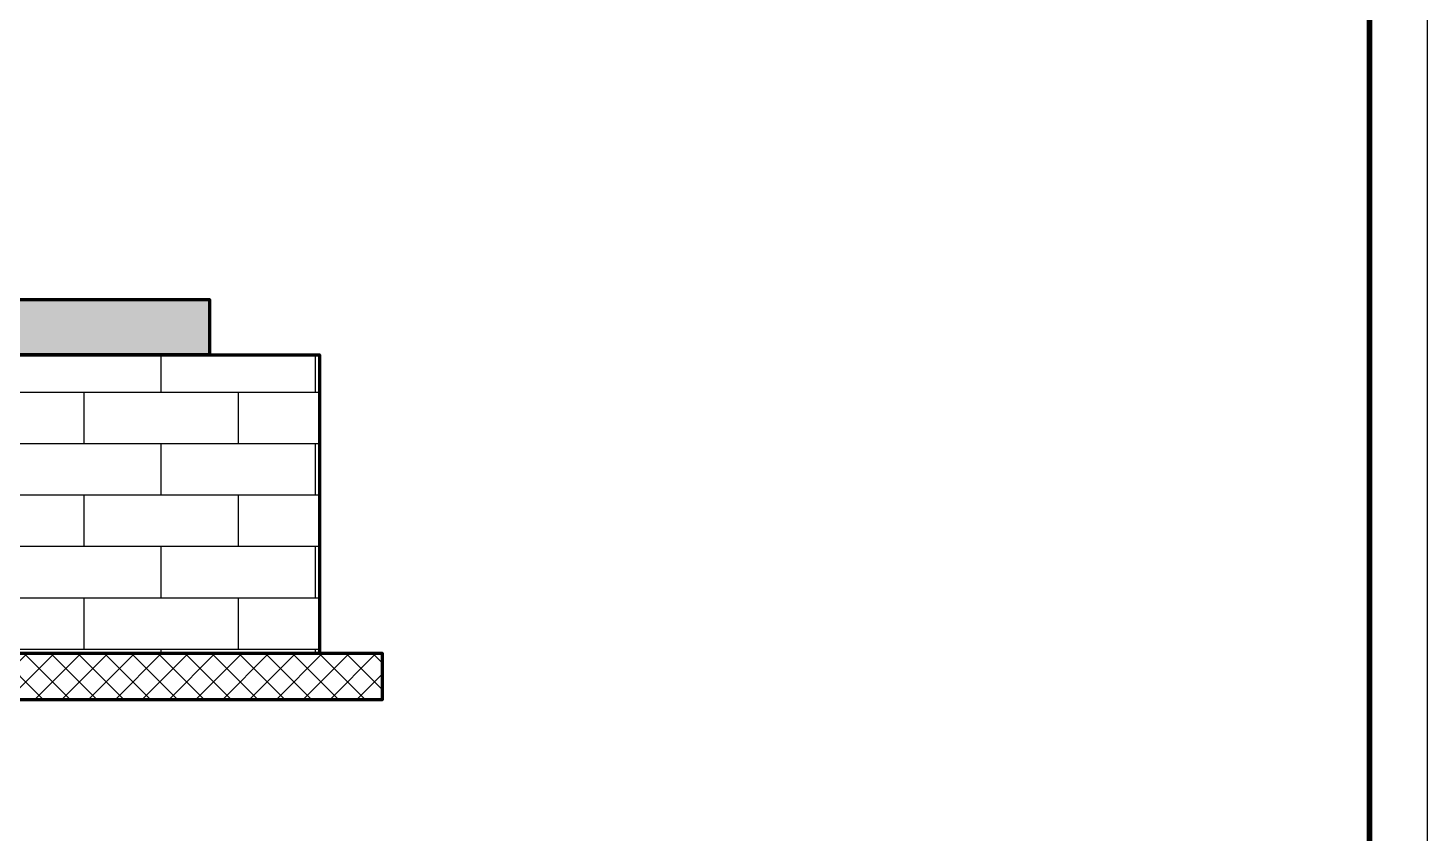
# Model space of a CAD drawing. Header units: millimetres. Extents: x 1601 to 15402, y -324 to 12625.
# Drawn here: x 8347.7 to 8469.5, y 1372.4 to 1442.5 of the extents above; entities that cross this region are included whole.
import ezdxf

# ---------------------------------------------------------------- set-up
doc = ezdxf.new("R2010")
doc.units = ezdxf.units.MM

msp = doc.modelspace()

# ---------------------------------------------------------------- hatches: boundary and pattern name
h = msp.add_hatch()
h.set_pattern_fill('ANSI36', scale=0.57)
h.set_pattern_definition([(45, (-15.995, -543.004), (0.95976487, 3.51913787), [4.524375, -0.904875, 0, -0.904875])])
h.paths.add_polyline_path([(8122.5675, 1423.664), (8076.5675, 1423.664), (8002.9675, 1423.664), (8002.9675, 1418.864), (8122.5675, 1418.864)])
h.paths.add_polyline_path([(8150.1675, 1428.464), (8076.5675, 1428.464), (8076.5675, 1423.664), (8150.1675, 1423.664)])
h.paths.add_polyline_path([(8223.7675, 1428.464), (8150.1675, 1428.464), (8150.1675, 1423.664), (8180.4525, 1423.664), (8223.7675, 1423.664)])
h.paths.add_polyline_path([(8300.0525, 1423.664), (8180.4525, 1423.664), (8180.4525, 1418.864), (8289.9009, 1418.864), (8300.0525, 1418.864)])
h.paths.add_polyline_path([(8297.3675, 1428.464), (8223.7675, 1428.464), (8223.7675, 1423.664), (8297.3675, 1423.664)])
h.paths.add_polyline_path([(8363.5009, 1418.864), (8289.9009, 1418.864), (8289.9009, 1414.064), (8363.5009, 1414.064)])
h = msp.add_hatch()
h.set_pattern_fill('AR-BRSTD', scale=0.066)
h.set_pattern_definition([(0, (-15.995, -543.004), (0, 4.4709588), []), (90, (-15.995, -543.004), (-6.7056, 4.470959), [4.470959, -4.470959])])
h.paths.add_polyline_path([(7993.2267, 1388.064), (7993.2267, 1414.064), (7935.8587, 1414.064), (7935.8587, 1388.064)])
h.paths.add_polyline_path([(8309.7933, 1414.064), (8309.7933, 1388.064), (8373.0788, 1388.064), (8373.0788, 1414.064)])
h = msp.add_hatch()
h.set_pattern_fill('ANSI37', scale=0.52)
h.set_pattern_definition([(45, (-15.995, -543.004), (-1.1674333, 1.1674333), []), (135, (-15.995, -543.004), (-1.1674333, -1.1674333), [])])
h.paths.add_polyline_path([(8378.5464, 1384.064), (8378.5464, 1388.064), (7930.3912, 1388.064), (7930.3912, 1384.064)])

# ---------------------------------------------------------------- linework, layer by layer
for p, q in [((8373.0788, 1388.064), (8378.5464, 1388.064)), ((8378.5464, 1388.064), (8378.5464, 1384.064))]:
    msp.add_line(p, q)
msp.add_lwpolyline([(7875.4505, 1722.3844), (8469.4505, 1722.3844), (8469.4505, 1302.3844), (7875.4505, 1302.3844)], close=True)
at = {"const_width": 0.5}
msp.add_lwpolyline([(7895.4505, 1717.3844), (8464.4505, 1717.3844), (8464.4505, 1307.3844), (7895.4505, 1307.3844)], close=True, dxfattribs=at)
at = {"lineweight": 100}
for points in [[(8289.9009, 1418.864), (8363.5009, 1418.864), (8363.5009, 1414.064), (8289.9009, 1414.064)], [(7935.8587, 1414.064), (8373.0788, 1414.064), (8373.0788, 1388.064), (7935.8587, 1388.064)], [(7930.3912, 1384.064), (8378.5464, 1384.064), (8378.5464, 1388.064), (7930.3912, 1388.064)]]:
    msp.add_lwpolyline(points, close=True, dxfattribs=at)

doc.saveas('drawing.dxf')
